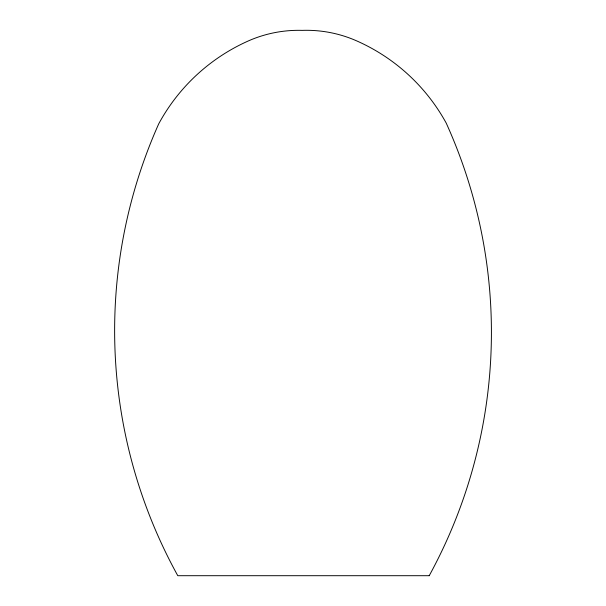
<?xml version="1.0" encoding="UTF-8"?>
<svg xmlns="http://www.w3.org/2000/svg" width="606" height="606" viewBox="0 0 606 606"><rect width="100%" height="100%" fill="white"/><g stroke="black" fill="none" stroke-linecap="round" stroke-linejoin="round"><path stroke-width="0.91" d="M429.215 575.7L177.785 575.7A507.033 507.033 0 0 1 158.734 123.813A189.224 189.224 0 0 1 245.953 42.019A124.215 124.215 0 0 1 302.205 30.376A124.215 124.215 0 0 1 358.525 41.716A189.224 189.224 0 0 1 446.183 123.033A507.033 507.033 0 0 1 429.215 575.7"/></g></svg>
